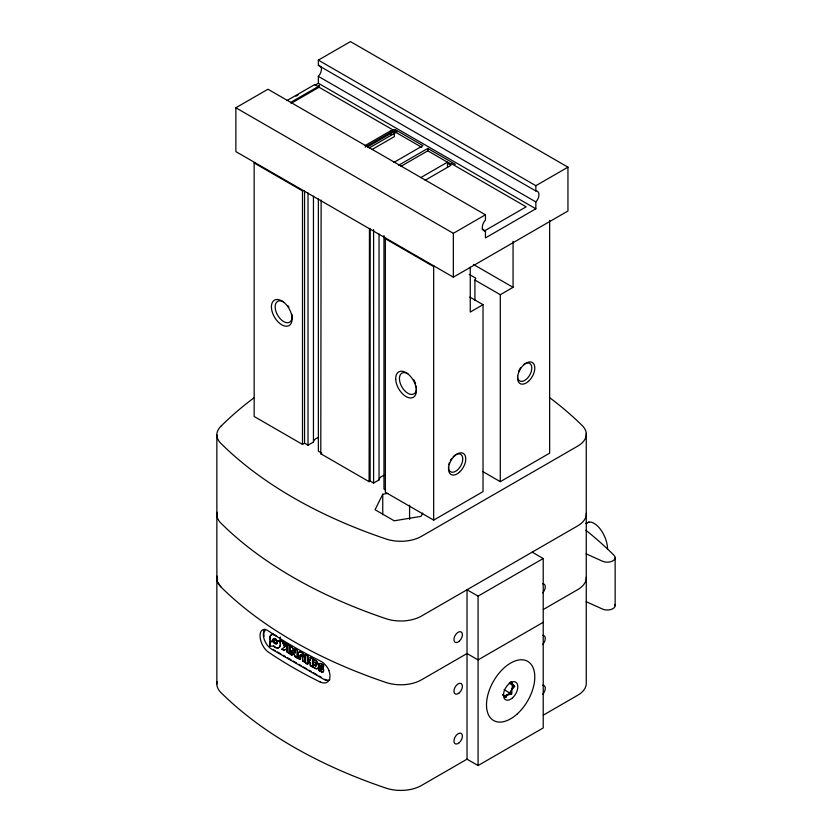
<?xml version="1.0" encoding="UTF-8"?>
<svg xmlns="http://www.w3.org/2000/svg" width="832" height="832" viewBox="0 0 832 832"><rect width="100%" height="100%" fill="white"/><g stroke="black" fill="none" stroke-linecap="round" stroke-linejoin="round"><path stroke-width="1.25" d="M474.906 300.518L474.906 280.062L475.779 278.169L469.217 274.383M503.454 696.218L505.596 697.445L507.198 694.918L511.566 693.992L511.68 689.343A7.322 4.233 -60 0 0 511.68 683.363L511.566 682.032L510.39 682.115M320.746 665.538L320.746 666.64L321.953 667.503A2.153 1.238 60 0 1 323.471 670.134L323.471 670.654A3.006 1.737 60 0 1 322.161 672.173L318.916 670.488L318.916 668.814L321.682 670.082M502.954 694.834L505.596 697.445L507.198 694.918L511.566 693.992L511.68 689.333L514.561 686.286L511.524 683.166A7.322 4.233 -60 0 0 510.026 682.302M387.858 493.397L382.751 494.239L375.066 509.735L394.222 520.801L421.065 516.36L422.708 513.042M511.566 682.032L511.68 683.363L514.561 686.286L511.524 689.707A7.322 4.233 -60 0 1 502.861 694.71M290.607 102.471L318.25 86.518L319.062 85.103L319.062 87.246L394.316 130.686L392.59 131.685L390.863 130.686L365.175 145.517M281.861 649.126L284.44 650.416L281.861 649.126L284.7 646.859L281.934 641.004L284.7 646.859M284.274 650.51L287.061 648.326L287.061 651.934L289.359 653.255L289.359 645.289C284.159 639.434 288.132 654.586 287.061 643.968M318.916 668.814C320.726 671.882 323.398 669.157 320.611 668.106M235.862 107.765L267.966 89.232L485.441 214.791L485.441 220.074A7.322 4.233 -60 0 0 482.342 227.354A7.322 4.233 -60 0 0 485.441 231.036L485.441 237.91L535.85 208.811L535.85 201.937A7.322 4.233 -60 0 0 538.949 194.667A7.322 4.233 -60 0 0 535.85 190.975L318.365 65.416L318.365 60.133L350.47 41.6L567.954 167.159L567.954 211.006L453.346 277.17L235.862 151.611L235.862 107.765L453.346 233.324L485.441 214.791M287.154 100.474L314.798 84.521L318.25 86.518M295.963 96.19L298.21 94.89M315.006 85.197L318.365 83.252L535.85 208.811M291.065 103.397L319.062 87.246M318.406 437.486A9.766 5.637 0 0 0 313.456 442.052L308.006 445.193L304.554 443.196L302.484 444.392L254.155 416.489L254.155 162.978L254.852 162.573M392.59 131.685L392.59 130.489L393.505 129.958L396.947 131.955L369.314 147.909M365.165 147.118L395.346 129.688L422.968 145.631L393.9 162.417M367.505 146.962L394.316 131.487L392.59 130.489M371.977 149.562L394.316 136.666L394.316 132.777M254.155 162.978L302.484 190.882L303.181 190.476M398.736 165.204L427.794 148.429L455.416 164.372M400.972 166.306L427.794 150.821L450.996 164.216M420.67 177.653L447.47 162.178L447.47 167.357M449.197 163.176L449.197 164.372L450.923 163.374L526.178 206.825L484.754 230.734M425.131 180.253L450.923 165.37L449.197 164.372M369.46 228.342L369.106 481.666L370.146 481.062L373.599 483.059L379.038 479.918A9.766 5.637 0 0 1 383.989 475.363M469.789 297.034L483.028 304.678L483.028 491.629L433.67 520.125L385.341 492.222L385.341 238.711L386.027 238.316M318.365 60.133L535.85 185.692L567.954 167.159M385.341 238.711L433.67 266.614L434.356 266.209M483.028 304.678L470.257 312.052L470.257 267.249M474.906 280.062L500.292 294.715L513.063 287.342L513.063 241.259M321.131 200.044L320.788 453.762L321.818 453.159L318.365 451.173L318.365 198.952M482.633 471.463L500.292 481.666L549.65 453.159L549.65 220.345M270.306 641.118L270.483 641.014A7.446 4.295 60 0 1 274.612 634.712L273.478 634.431L274.435 634.816A7.446 4.295 60 0 0 270.306 641.118L273.302 640.89A2.922 1.695 60 0 1 273.77 638.56A2.922 1.695 60 0 1 276.047 639.402L276.91 640.744L280.405 640.63L280.405 637.198M269.838 641.69L273.499 641.462L274.726 643.271L273.333 641.566L269.838 641.69L269.838 646.266L273.686 646.038A7.446 4.295 60 0 0 279.209 647.379A7.446 4.295 60 0 0 279.968 641.222L276.962 641.41A2.922 1.695 60 0 1 276.484 643.76A2.922 1.695 60 0 1 274.196 642.897L273.801 642.221L274.726 643.271L273.884 642.169M273.302 640.89L273.135 640.994A2.922 1.695 60 0 1 273.603 638.664A2.922 1.695 60 0 1 275.87 639.496L276.744 640.838L280.405 640.63M276.962 641.41L277.129 641.316A2.922 1.695 60 0 1 276.65 643.656A2.922 1.695 60 0 1 274.362 642.793M269.838 646.266L270.005 641.586M279.968 641.222L279.791 641.326A7.446 4.295 60 0 1 279.032 647.473A7.446 4.295 60 0 1 273.51 646.142L273.686 646.038M281.757 641.098L284.669 642.585L287.061 647.722M286.894 644.062L289.359 645.289M289.786 645.736L291.918 646.766L295.225 652.766L291.741 646.859L289.786 645.736L289.786 653.692C295.006 659.516 290.794 643.5 291.98 654.971M287.061 648.326L286.894 652.028L289.359 653.255M295.058 652.86L295.225 648.679L297.43 649.948L297.253 658.008L295.298 656.885L291.98 650.884M289.786 653.692L292.157 654.867M295.058 648.773L297.43 649.948M295.298 656.885L297.43 657.914M298.033 658.143L298.033 654.285A4.836 2.787 60 0 1 300.622 651.945A4.836 2.787 60 0 1 304.47 656.136L304.689 657.259L303.961 655.221L304.294 656.24A4.836 2.787 60 0 0 300.456 652.049A4.836 2.787 60 0 0 297.866 654.378L297.866 658.237L300.238 659.412L300.238 655.554A1.716 0.988 60 0 1 300.914 654.69A1.716 0.988 60 0 1 302.182 655.543L302.671 660.816L304.876 662.085L304.47 656.136L303.961 655.221L304.876 662.085M307.674 664.03C307.091 655.626 310.014 668.242 305.375 662.698L305.552 654.638L307.84 655.959L307.84 658.975L310.367 660.431L310.367 657.426L310.367 660.431M297.866 658.237L300.238 659.412M305.375 654.732L307.84 655.959M302.63 656.594L301.61 655.065L302.442 656.261L302.671 660.816M307.674 656.063L307.84 658.975M305.375 662.698L307.84 663.926M310.201 657.519C314.402 657.051 314.662 670.998 310.201 665.486L310.201 662.584L307.674 661.128M313.113 664.674L315.089 665.818A1.83 1.05 60 0 0 316.378 665.07A1.83 1.05 60 0 0 315.089 662.834L313.113 661.7L313.113 659.194L315.255 660.234A4.888 2.818 60 0 1 318.718 666.224A4.888 2.818 60 0 1 315.255 668.221C309.868 666.141 314.735 663.094 315.63 665.87M310.201 662.584L310.367 665.382L312.666 666.713M313.113 661.7L315.255 662.74A1.83 1.05 60 0 1 316.493 664.508A1.83 1.05 60 0 1 315.973 665.881M321.433 670.134L321.714 669.344L320.434 668.2A2.153 1.238 60 0 1 318.916 665.569L318.916 665.049A3.006 1.737 60 0 1 321.048 663.822C324.615 663.936 324.428 669.136 320.944 665.465M318.916 670.488L321.526 671.788A3.006 1.737 60 0 0 323.648 670.561L323.648 670.03A2.153 1.238 60 0 0 322.13 667.399L320.684 665.829M467.033 759.169L467.033 589.753L478.078 596.138L543.213 558.522L543.213 727.938L478.078 765.544L467.033 759.169L421.491 785.46A29.286 16.91 0 0 1 385.986 788.102A458.9 264.94 0 0 1 220.823 692.453A29.286 16.91 0 0 1 217.121 681.741M543.275 609.513L577.71 589.628A29.286 16.91 0 0 0 586.269 577.065M543.213 622.305L478.078 659.911L467.033 653.536L421.491 679.827A29.286 16.91 0 0 1 385.986 682.469A458.9 264.94 0 0 1 220.823 586.82L217.87 582.722A29.297 16.91 0 0 1 217.121 576.108M543.275 715.146L577.71 695.261A29.286 16.91 0 0 0 586.269 682.698L586.269 433.462M585.759 523.494L589.087 522.122M322.161 672.173L321.766 672.079M320.746 665.486L323.648 666.786M586.123 553.821L602.524 561.226A7.81 4.514 0 0 0 612.456 561.08A7.81 4.514 0 0 0 614.11 555.422A493.074 284.679 0 0 0 585.926 530.317M586.123 601.661L602.524 609.055A7.81 4.514 0 0 0 611.562 609.294A7.81 4.514 0 0 0 614.942 604.458M320.632 66.321A7.322 4.233 -60 0 1 318.365 76.378L535.85 201.937M421.855 147.389L395.346 132.08L395.346 129.688M482.102 229.102L485.441 231.036M473.366 264.42L513.063 287.342M532.168 552.146L543.213 558.522M385.684 490.038L383.958 489.039L383.958 235.518M320.788 453.762L369.106 481.666M509.226 683.207L514.561 686.286M504.098 689.676L511.566 693.992M281.934 641.004L284.669 642.585M310.367 657.426L312.666 658.746M323.648 665.122L321.214 663.718A3.006 1.737 60 0 0 319.093 664.945L319.093 665.475M313.113 659.194L315.089 660.338A4.888 2.818 60 0 1 318.542 666.318A4.888 2.818 60 0 1 315.089 668.314L313.113 667.181M307.674 659.079L310.201 660.535M307.84 661.034L310.367 662.49M302.494 660.92L304.699 662.189M272.969 649.376L275.226 650.676M277.472 651.976L280.852 653.931M283.098 655.231L285.355 656.531M287.602 657.831L290.982 659.776M293.238 661.076L296.608 663.021M298.865 664.321L301.111 665.621M303.368 666.921L306.738 668.876M308.994 670.176L311.241 671.476M313.498 672.776L316.878 674.721M319.124 676.021L321.381 677.321M275.413 638.955L276.442 640.078M275.673 635.315L276.734 636.158L275.506 635.419M505.596 697.445L502.705 694.522M217.87 582.722L220.823 586.82M301.61 655.065L302.671 656.958M292.157 650.78L295.464 656.781M284.502 642.678L286.894 647.816M302.494 657.062L302.006 655.647A1.716 0.988 60 0 0 300.737 654.784A1.716 0.988 60 0 0 300.071 655.658L300.071 659.516M615.139 557.918L615.139 605.758M535.85 185.692L535.85 190.975M500.292 294.715L500.292 481.666M478.078 596.138L478.078 765.544M453.346 233.324L453.346 277.17M433.67 266.614L433.67 520.125M427.794 148.429L427.794 150.821M409.583 505.232L409.583 519.376M390.863 130.686L390.863 134.67M382.751 494.239L382.751 514.81M379.038 234.083L379.038 479.918M373.599 229.538L373.599 483.059M370.146 228.842L370.146 481.062M323.471 665.226L323.471 666.89M319.093 668.72L319.093 670.384M318.365 76.378L318.365 83.252M313.456 196.217L313.456 442.052M313.29 659.1L313.29 661.596M313.29 664.581L313.29 667.077M312.499 658.85L312.499 666.806M308.006 192.972L308.006 445.193M305.552 654.638L305.552 662.605M304.554 190.975L304.554 443.196M302.484 190.882L302.484 444.392M297.253 650.052L297.253 658.008M295.225 648.679L295.225 652.766M289.952 645.632L289.952 653.598M289.193 645.393L289.193 653.359M280.228 637.291L280.228 640.723M216.861 434.824L216.861 683.956M220.823 426.338A29.286 16.91 0 0 0 220.823 443.321A458.9 264.94 0 0 0 385.986 538.97A29.286 16.91 0 0 0 421.491 536.328L577.71 446.129A29.286 16.91 0 0 0 582.286 425.641A458.9 264.94 0 0 0 549.442 397.519M220.823 426.338A458.9 264.94 0 0 1 253.791 397.956M217.131 512.283A29.286 16.91 0 0 0 220.823 523.047A458.9 264.94 0 0 0 385.986 618.686A29.286 16.91 0 0 0 421.491 616.044L577.71 525.855A29.286 16.91 0 0 0 586.269 513.188M264.098 636.262A12.938 7.467 60 0 1 264.909 629.179M327.839 680.43A12.938 7.467 60 0 1 324.75 679.276M320.091 681.97A458.9 264.94 0 0 1 268.31 652.07A13 6.926 64.8 0 1 261.009 641.399A12.896 6.635 64.7 0 1 263.037 629.699A13.021 6.729 63.1 0 1 268.31 630.874A458.9 264.94 0 0 0 320.091 660.837A13 8.154 54.8 0 1 329.046 670.623M320.091 681.907A13.021 8.247 56.5 0 0 326.394 682.604A12.896 8.154 55.7 0 0 328.858 670.644M542.651 685.266A6.001 3.463 -60 0 1 545.272 688.282A6.001 3.463 -60 0 1 542.651 694.325M542.651 635.44A6.001 3.463 -60 0 1 545.272 638.456A6.001 3.463 -60 0 1 542.651 644.498M587.288 522.756A19.531 9.703 66.1 0 1 600.246 529.048A19.531 9.703 66.1 0 1 607.578 549.297M264.597 631.561A12.21 7.051 60 0 1 264.919 630.583M329.898 679.838A12.21 7.051 60 0 1 323.721 679.276L271.939 649.376A12.21 7.051 60 0 1 264.274 639.579A12.21 7.051 60 0 1 264.878 629.606M542.651 583.825A6.001 3.463 -60 0 1 545.272 586.841A6.001 3.463 -60 0 1 542.651 592.873M318.365 65.416A7.322 4.233 -60 0 1 319.634 65.593M416.187 386.121A12.002 6.926 60 0 1 409.178 393.942A12.002 6.926 60 0 1 399.454 379.371A12.002 6.926 60 0 1 407.919 373.724M413.691 379.673A12.002 6.926 60 0 1 415.563 383.687M291.918 314.371A12.002 6.926 60 0 1 284.908 322.192A12.002 6.926 60 0 1 275.184 307.622A12.002 6.926 60 0 1 283.639 301.974M287.882 305.739A12.002 6.926 60 0 1 288.933 307.164M453.201 456.726A10.088 5.824 -60 0 1 462.613 457.288A10.088 5.824 -60 0 1 456.196 470.954A10.088 5.824 -60 0 1 448.521 466.7M448.812 464.641A10.088 5.824 -60 0 1 449.467 462.509M450.455 460.408A10.088 5.824 -60 0 1 451.724 458.442M523.858 364.478A10.088 5.824 -60 0 1 531.804 367.588A10.088 5.824 -60 0 1 524.68 380.422A10.088 5.824 -60 0 1 517.566 375.814M518.502 371.623A10.088 5.824 -60 0 1 520.759 367.557M459.274 692.838A6.001 3.463 -60 0 0 461.178 683.54A6.001 3.463 -60 0 0 454.074 689.842A6.001 3.463 -60 0 0 459.274 692.838M459.274 742.664A6.001 3.463 -60 0 0 461.178 733.366A6.001 3.463 -60 0 0 454.074 739.669A6.001 3.463 -60 0 0 459.274 742.664M516.89 714.262A34.154 19.718 -60 0 0 527.717 661.357A34.154 19.718 -60 0 0 487.323 697.185A34.154 19.718 -60 0 0 516.89 714.262M512.502 697.861A10.14 5.855 -60 0 0 515.715 682.146A10.14 5.855 -60 0 0 503.714 692.786A10.14 5.855 -60 0 0 512.502 697.861M273.738 640.026A2.111 1.217 60 0 0 275.787 643.032A2.111 1.217 60 0 0 276.12 640.266A2.111 1.217 60 0 0 273.738 640.026M273.562 640.13A2.111 1.217 60 0 0 275.61 643.126A2.111 1.217 60 0 0 275.954 640.37A2.111 1.217 60 0 0 273.562 640.13M459.274 641.222A6.001 3.463 -60 0 0 461.178 631.925A6.001 3.463 -60 0 0 454.074 638.217A6.001 3.463 -60 0 0 459.274 641.222M271.44 307.674A14.643 8.455 60 0 0 287.529 326.113A14.643 8.455 60 0 0 286.354 304.772A14.643 8.455 60 0 0 271.44 307.674M395.71 379.413A14.643 8.455 60 0 0 411.798 397.862A14.643 8.455 60 0 0 410.634 376.522A14.643 8.455 60 0 0 395.71 379.413M459.368 472.264A12.21 7.051 -60 0 0 463.237 453.357A12.21 7.051 -60 0 0 448.802 466.159A12.21 7.051 -60 0 0 459.368 472.264M528.414 381.378A12.21 7.051 -60 0 0 532.282 362.471A12.21 7.051 -60 0 0 517.847 375.274A12.21 7.051 -60 0 0 528.414 381.378"/></g></svg>
